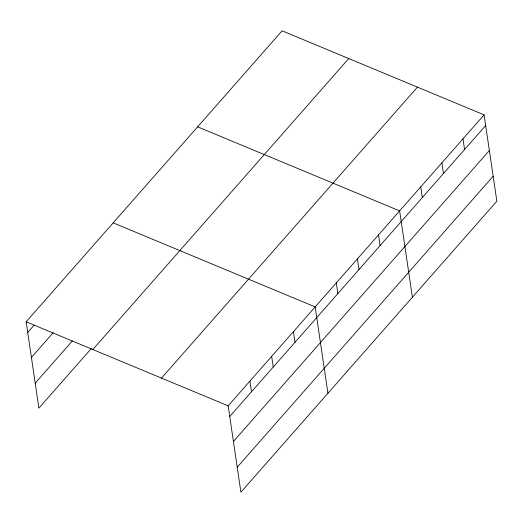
<?xml version="1.0" encoding="UTF-8"?>
<svg xmlns="http://www.w3.org/2000/svg" width="523" height="523" viewBox="0 0 523 523"><rect width="100%" height="100%" fill="white"/><g stroke="black" fill="none" stroke-linecap="round" stroke-linejoin="round"><path stroke-width="0.78" d="M91.433 348.416L38.898 408.136L26.15 321.795L282.093 30.818L484.102 114.864L496.85 201.205L240.907 492.182L228.159 405.835L484.102 114.864M27.726 332.471L34.093 325.228M31.413 357.438L53.169 332.706M35.211 383.163L72.357 340.937M92.813 349.527L348.756 58.556M161.496 378.103L417.439 87.125M229.734 416.511L485.677 125.54M233.421 441.484L489.365 150.506M237.22 467.209L493.163 176.238M197.629 126.841L399.637 210.887L412.392 297.227M113.171 222.863L315.179 306.903L327.928 393.25M26.15 321.795L228.159 405.835M462.986 138.87L464.561 149.545M441.87 162.875L443.445 173.551M420.754 186.881L422.329 197.557M378.521 234.892L380.103 245.568M357.412 258.898L358.987 269.574M336.296 282.904L337.871 293.573M293.423 331.641L294.998 342.317M271.666 356.372L273.241 367.048M249.916 381.104L251.491 391.779"/></g></svg>
